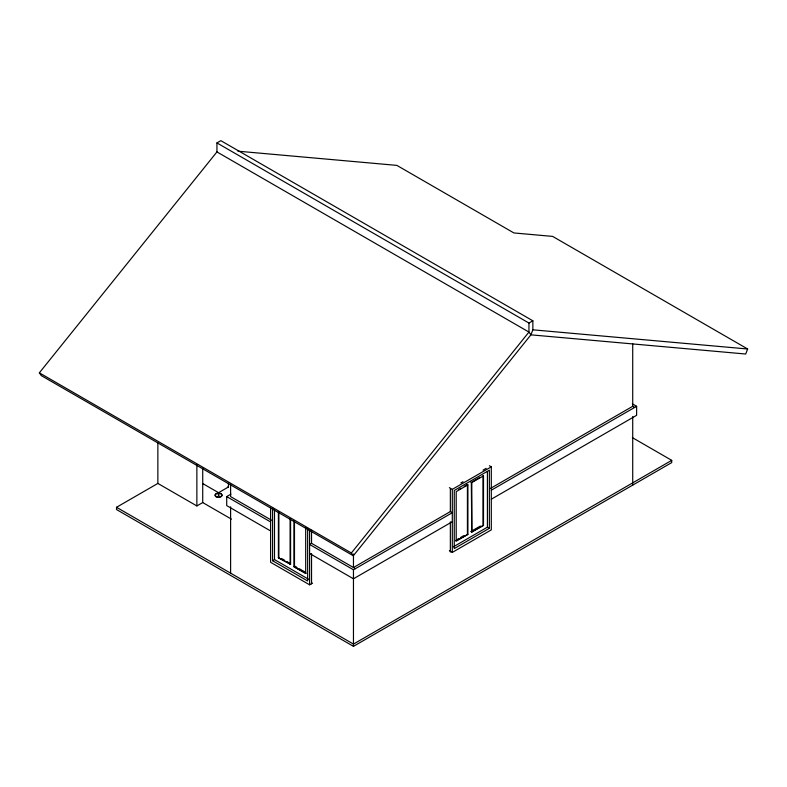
<?xml version="1.0" encoding="UTF-8"?>
<svg xmlns="http://www.w3.org/2000/svg" width="787" height="787" viewBox="0 0 787 787"><rect width="100%" height="100%" fill="white"/><g stroke="black" fill="none" stroke-linecap="round" stroke-linejoin="round"><path stroke-width="1.18" d="M532.858 329.812L530.91 334.839L353.324 555.76L41.298 375.615L39.35 372.841L216.937 151.921L216.937 142.909L220.832 140.657L532.858 320.801L532.858 329.812L747.65 348.995L745.702 354.022L530.91 334.839L528.953 332.065L216.937 151.921M353.324 555.76L351.366 552.986L528.953 332.065L528.953 323.054L216.937 142.909M632.364 437.621L671.724 460.346L671.724 462.599L353.461 646.343L116.525 509.543L116.525 507.29L157.862 483.425L196.868 505.943L202.721 502.568L231.437 519.145M228.161 487.153L218.55 492.701L202.849 483.641M270.58 530.94L226.705 505.608L226.705 496.597L230.945 494.147M528.953 323.054L532.858 320.801M272.548 507.458L272.548 560.718L274.496 559.587L308.534 579.242M278.391 511.875L278.391 557.786L290.58 564.259L290.58 519.558M355.419 568.657L311.534 543.325L309.586 544.447L353.461 569.778L452.299 512.721L450.351 511.589L353.461 567.525L353.461 554.018M278.391 557.786L290.58 564.259M293.994 520.876L293.994 566.797L306.182 573.27M460.897 482.923L463.002 481.703M483.031 470.134L486.189 468.314M449.377 487.665L452.299 489.357L491.304 466.839L491.304 529.887L452.299 552.405L449.377 550.723M458.91 489.484L461.034 488.255M464.222 486.415L466.357 485.185M472.377 481.703L479.824 477.404M467.901 484.851L456.204 491.609L456.204 541.151L467.901 534.393L467.901 484.851L466.927 484.29M470.833 482.038L471.807 482.598L483.503 475.85L483.503 525.391L471.807 532.14L471.315 482.323M270.59 507.733L270.59 562.292L309.596 584.81L312.518 583.118M490.419 488.461L632.718 406.299L634.676 407.43M491.304 490.203L636.624 406.299L636.624 415.31L491.304 499.204M452.299 521.722L353.461 578.789L309.586 553.458M456.293 539.971L458.418 538.741M460.543 537.521L463.74 535.672M470.833 531.579L480.404 526.05M455.712 540.866L467.901 534.393M471.315 531.864L483.503 525.391M453.371 546.837L487.409 527.192L489.357 528.313L489.357 470.213L454.256 490.488L454.256 548.578L489.357 528.313M671.724 460.346L353.461 644.091L116.525 507.29M237.949 151.193L396.884 165.388L513.891 232.942L552.641 236.405L747.65 348.995M632.364 403.839L636.624 406.299M489.357 465.717L491.304 466.839M39.35 372.841L351.366 552.986M271.485 520.197L230.611 496.597L230.611 484.31M226.705 496.597L270.58 521.929M281.5 558.455L284.687 560.295M286.812 561.524L288.937 562.754M294.968 566.237L297.093 567.457M299.227 568.686L304.539 571.756M293.994 566.797L305.69 573.556L305.69 527.634M272.548 560.718L307.648 580.983L307.648 528.933M632.718 343.653L632.718 406.299M632.718 416.539L632.718 485.117M487.409 471.511L487.409 527.192M483.021 475.564L483.021 525.106M471.807 482.598L471.807 532.14M467.419 484.576L467.419 534.117M452.299 489.357L452.299 552.405M450.351 489.002L450.351 511.589M450.351 521.811L450.351 552.061M353.461 569.778L353.461 646.343M311.534 530.281L311.534 543.325M311.534 553.536L311.534 583.856M309.596 530.251L309.596 584.81M294.486 521.811L294.486 566.512M290.098 518.633L290.098 564.545M278.883 512.799L278.883 557.511M274.496 509.966L274.496 559.587M230.611 506.828L230.611 573.162M228.456 483.159L228.456 486.504A1.436 0.826 60 0 1 227.443 487.084M202.721 468.314L202.721 502.568M196.868 464.546L196.868 505.943M157.862 442.894L157.862 483.425M218.225 494.846L219.022 495.033L218.225 494.846M216.11 496.44A3.453 1.997 0 0 0 221.885 495.544A3.453 1.997 0 0 0 217.655 493.105A3.453 1.997 0 0 0 216.11 496.44M216.11 496.754A3.453 1.997 0 0 0 221.885 495.859A3.453 1.997 0 0 0 217.655 493.419A3.453 1.997 0 0 0 216.11 496.754"/></g></svg>
